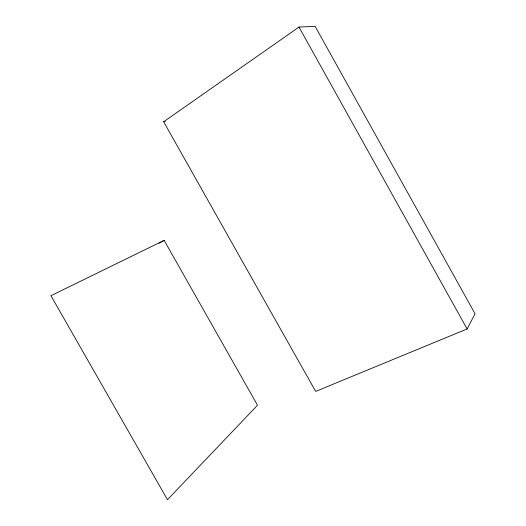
<?xml version="1.0" encoding="UTF-8"?>
<svg xmlns="http://www.w3.org/2000/svg" width="526" height="526" viewBox="0 0 526 526"><rect width="100%" height="100%" fill="white"/><g stroke="black" fill="none" stroke-linecap="round" stroke-linejoin="round"><path stroke-width="0.79" d="M467.121 328.954L475.057 313.766L315.113 26.3L298.985 27.082L163.658 121.756L315.666 391.403L467.121 328.954L298.985 27.082M159.194 243.222L164.151 240.349L257.497 405.237L167.485 499.7L50.943 295.717L164.151 240.349M163.658 121.756L165.23 121.388"/></g></svg>
